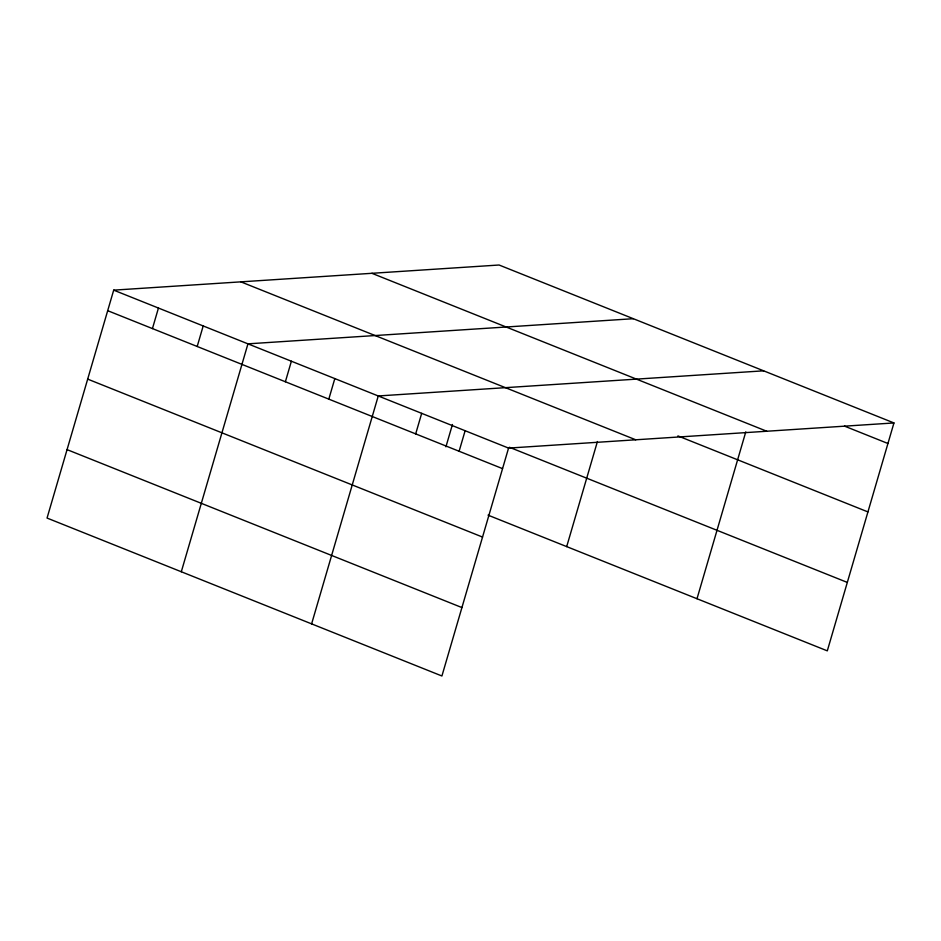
<?xml version="1.0" encoding="UTF-8"?>
<svg xmlns="http://www.w3.org/2000/svg" width="941" height="941" viewBox="0 0 941 941"><rect width="100%" height="100%" fill="white"/><g stroke="black" fill="none" stroke-linecap="round" stroke-linejoin="round"><path stroke-width="1.41" d="M893.95 422.944L499.083 265.009L113.696 290.146L47.05 518.056L441.917 675.991L508.563 448.092L893.95 422.944L827.304 650.854L488.038 515.15M152.442 328.585L158.441 308.048M197.187 346.488L203.197 325.951M181.307 571.752L247.954 343.841L633.34 318.705M285.382 381.764L291.381 361.215M328.809 399.137L334.82 378.588M311.612 623.871L378.258 395.961L763.645 370.825M415.687 433.883L421.686 413.334M445.916 446.822L452.445 424.485M459.114 451.257L465.125 430.719M566.694 546.615L597.429 441.517M696.999 598.735L745.79 431.872M844.512 426.12L887.939 443.493M371.907 273.302L766.774 431.249M677.908 435.906L867.931 511.916M240.872 281.853L635.74 439.788M509.41 447.269L847.312 582.42M113.696 290.146L508.563 448.092M107.686 310.683L502.553 468.63M87.678 379.117L482.545 537.064M67.058 449.622L461.925 607.568"/></g></svg>
